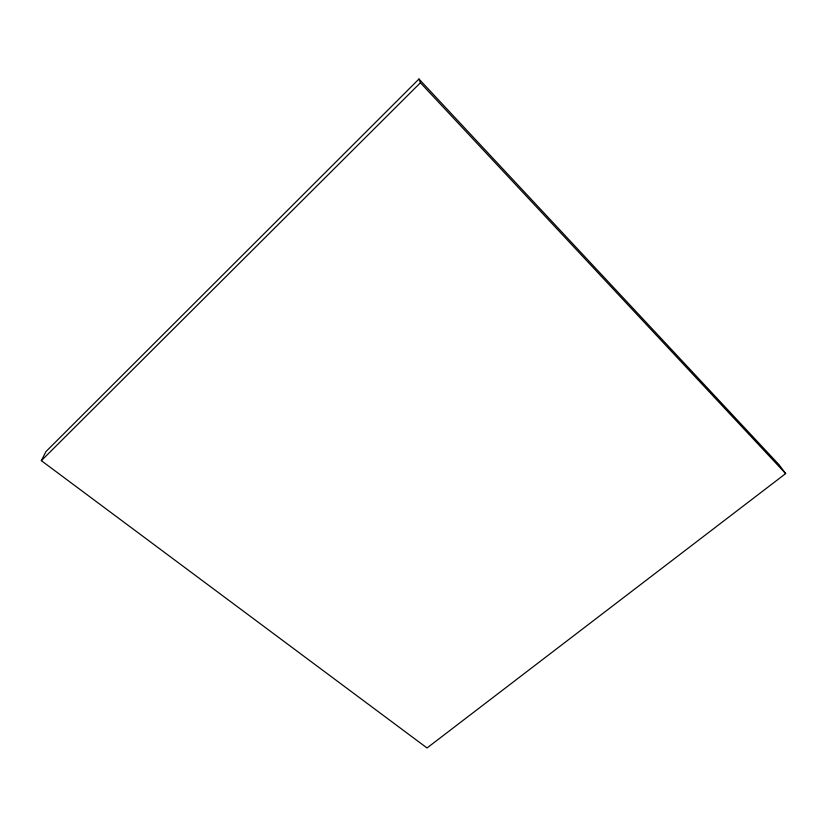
<?xml version="1.0" encoding="UTF-8"?>
<svg xmlns="http://www.w3.org/2000/svg" width="827" height="827" viewBox="0 0 827 827"><rect width="100%" height="100%" fill="white"/><g stroke="black" fill="none" stroke-linecap="round" stroke-linejoin="round"><path stroke-width="1.24" d="M41.35 460.67L45.919 451.614L418.969 79.03L779.148 464.846L785.65 473.592L427.032 747.97L41.35 460.67L420.416 82.752L418.969 79.03M420.416 82.752L785.65 473.592"/></g></svg>
